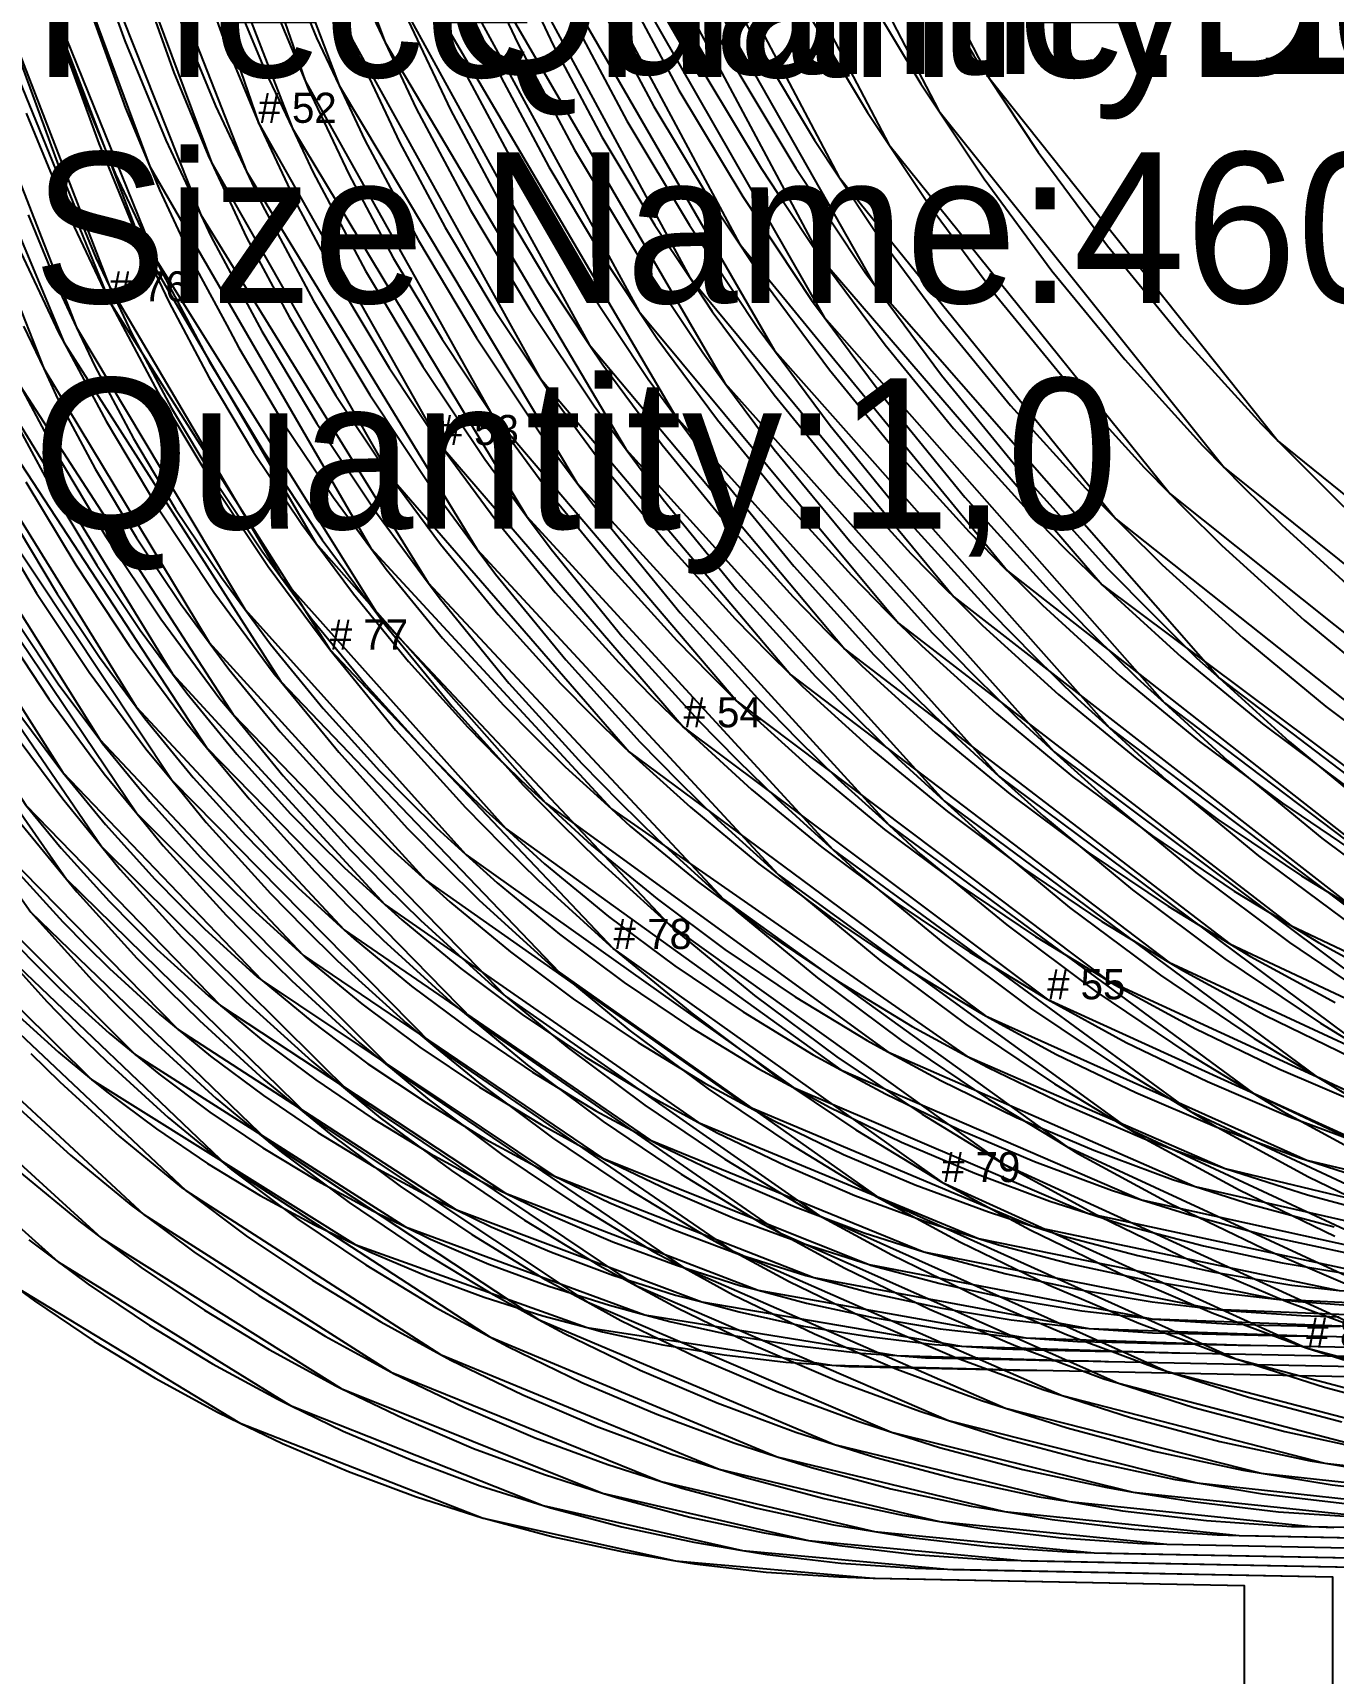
# Model space of a CAD drawing. Extents: x -183 to 1251, y -69 to 1317.
# Drawn here: x 935.2 to 978.4, y 579.9 to 634.4 of the extents above; entities that cross this region are included whole.
import ezdxf

# ---------------------------------------------------------------- set-up
doc = ezdxf.new("R2010")
doc.units = 0
for name, color, linetype in [('1', 7, 'CONTINUOUS'), ('14', 7, 'CONTINUOUS'), ('3', 7, 'CONTINUOUS'), ('84', 7, 'CONTINUOUS'), ('87', 7, 'CONTINUOUS')]:
    doc.layers.add(name, color=color, linetype=linetype)

# ---------------------------------------------------------------- blocks, each defined once
blk = doc.blocks.new('piece_Detail_s220-4_M')
at = {"layer": '1'}
blk.add_lwpolyline([(873.79, 601.85), (886.19, 606.62), (896.26, 610.5), (922.48, 620.59), (926.43, 612.52), (931.15, 605.55), (937.17, 599.61), (945.92, 594.13), (953.63, 591.37), (961.76, 590.12), (968.45, 589.95), (968.57, 589.95), (985.46, 589.61), (985.46, 458.17), (930.24, 475.38), (915.97, 479.83), (881.77, 490.49), (841.78, 502.95)], dxfattribs=at)
at = {"layer": '14'}
blk.add_lwpolyline([(815.35, 571.86), (918.97, 611.74), (922.35, 605.69), (927.89, 598.66), (934.61, 592.75), (942.08, 588.21), (950.18, 585.04), (956.57, 583.63), (963.13, 583.05), (975.46, 582.81), (975.46, 468.62), (824.18, 515.77), (822.31, 533.02), (821.71, 538.52), (821.02, 545.27), (818, 559.69), (816.15, 567.8)], close=True, dxfattribs=at)
at = {"layer": '84'}
blk.add_lwpolyline([(934.52, 601.92), (936.07, 600.51), (937.17, 599.61), (937.67, 599.2), (939.32, 597.97), (941.02, 596.82), (942.77, 595.76), (944.57, 594.78), (945.92, 594.13), (946.41, 593.89), (948.29, 593.09), (950.21, 592.38), (952.16, 591.76), (953.63, 591.37), (954.14, 591.23), (956.15, 590.8), (958.18, 590.46), (960.23, 590.22), (961.76, 590.12), (962.32, 590.08), (963.36, 590.05), (965.93, 590), (967.15, 589.98), (967.32, 589.97), (967.48, 589.97), (967.63, 589.97), (967.78, 589.96), (967.93, 589.96), (968.2, 589.95), (968.33, 589.95), (968.45, 589.95), (968.57, 589.95), (985.46, 589.61)], dxfattribs=at)
at = {"layer": '87'}
blk.add_lwpolyline([(934.61, 592.75), (935.27, 592.26), (937.25, 590.92), (939.28, 589.69), (941.37, 588.55), (942.08, 588.21), (943.51, 587.52), (945.7, 586.59), (947.93, 585.76), (950.18, 585.04), (950.2, 585.04), (952.5, 584.42), (954.84, 583.92), (956.57, 583.63), (957.2, 583.53), (959.58, 583.25), (961.99, 583.09), (963.13, 583.05), (963.2, 583.05), (975.46, 582.81), (975.46, 468.62)], dxfattribs=at)
blk = doc.blocks.new('piece_Detail_s240-12_M')
at = {"layer": '1'}
blk.add_lwpolyline([(873.19, 603.51), (886.03, 608.28), (896.46, 612.14), (923.59, 622.21), (927.62, 613.85), (932.44, 606.62), (938.62, 600.44), (947.6, 594.71), (955.55, 591.79), (963.92, 590.44), (970.83, 590.24), (970.95, 590.24), (988.39, 589.89), (988.39, 456.55), (931.04, 474.05), (916.22, 478.58), (880.69, 489.42), (839.15, 502.1)], dxfattribs=at)
at = {"layer": '14'}
blk.add_lwpolyline([(812.36, 573.49), (920.02, 613.42), (923.46, 607.1), (929.14, 599.76), (936.06, 593.55), (943.78, 588.78), (952.17, 585.46), (958.79, 583.97), (965.6, 583.35), (978.39, 583.09), (978.39, 466.92), (820.68, 515.06), (819.01, 533.01), (818.43, 538.73), (817.71, 545.74), (814.86, 560.79), (813.12, 569.26)], close=True, dxfattribs=at)
at = {"layer": '84'}
blk.add_lwpolyline([(934.64, 604.11), (935.4, 603.34), (936.14, 602.61), (937.75, 601.15), (938.62, 600.44), (939.4, 599.79), (941.1, 598.52), (942.86, 597.34), (944.67, 596.24), (946.53, 595.23), (947.6, 594.71), (948.43, 594.31), (950.37, 593.48), (952.36, 592.75), (954.37, 592.11), (955.55, 591.79), (956.42, 591.56), (958.49, 591.11), (960.59, 590.77), (962.71, 590.52), (963.92, 590.44), (964.87, 590.37), (965.95, 590.34), (968.23, 590.3), (969.49, 590.27), (969.66, 590.27), (969.83, 590.26), (969.99, 590.26), (970.14, 590.26), (970.29, 590.26), (970.57, 590.25), (970.7, 590.25), (970.83, 590.24), (970.95, 590.24), (988.39, 589.89)], dxfattribs=at)
at = {"layer": '87'}
blk.add_lwpolyline([(935.08, 594.28), (936.06, 593.55), (937.05, 592.81), (939.09, 591.44), (941.18, 590.17), (943.33, 589), (943.78, 588.78), (945.53, 587.93), (947.78, 586.98), (950.08, 586.12), (952.17, 585.46), (952.41, 585.38), (954.78, 584.75), (957.18, 584.24), (958.79, 583.97), (959.61, 583.83), (962.06, 583.55), (964.53, 583.38), (965.6, 583.35), (965.78, 583.34), (978.39, 583.09), (978.39, 466.92)], dxfattribs=at)
blk = doc.blocks.new('piece_Detail_s260-20_M')
at = {"layer": '1'}
blk.add_lwpolyline([(872.6, 605.15), (885.87, 609.91), (896.65, 613.77), (924.7, 623.83), (928.81, 615.19), (933.73, 607.69), (940.05, 601.27), (949.27, 595.29), (957.44, 592.22), (966.07, 590.75), (973.19, 590.53), (973.32, 590.53), (991.31, 590.17), (991.31, 454.93), (931.77, 472.71), (916.39, 477.31), (879.51, 488.33), (836.39, 501.21)], dxfattribs=at)
at = {"layer": '14'}
blk.add_lwpolyline([(809.4, 575.06), (921.07, 615.09), (924.56, 608.51), (930.38, 600.84), (937.49, 594.35), (945.46, 589.35), (954.14, 585.87), (960.99, 584.3), (968.05, 583.64), (981.31, 583.37), (981.31, 465.22), (817.16, 514.26), (815.67, 532.92), (815.12, 538.87), (814.41, 546.15), (811.75, 561.83), (810.14, 570.67)], close=True, dxfattribs=at)
at = {"layer": '84'}
blk.add_lwpolyline([(934.67, 606.54), (936.21, 604.84), (936.99, 604.05), (937.76, 603.29), (939.42, 601.78), (940.05, 601.27), (941.12, 600.38), (942.88, 599.07), (944.69, 597.85), (946.56, 596.71), (948.48, 595.67), (949.27, 595.29), (950.44, 594.72), (952.45, 593.87), (954.49, 593.11), (956.57, 592.45), (957.44, 592.22), (958.68, 591.89), (960.82, 591.42), (962.99, 591.07), (965.17, 590.81), (966.07, 590.75), (967.41, 590.66), (968.52, 590.63), (970.51, 590.59), (971.81, 590.56), (971.99, 590.56), (972.16, 590.55), (972.33, 590.55), (972.49, 590.55), (972.64, 590.54), (972.93, 590.54), (973.06, 590.53), (973.19, 590.53), (973.32, 590.53), (991.31, 590.17)], dxfattribs=at)
at = {"layer": '87'}
blk.add_lwpolyline([(934.84, 596.49), (936.8, 594.87), (937.49, 594.35), (938.82, 593.36), (940.92, 591.95), (943.07, 590.64), (945.28, 589.44), (945.46, 589.35), (947.54, 588.35), (949.86, 587.36), (952.21, 586.49), (954.14, 585.87), (954.61, 585.73), (957.04, 585.08), (959.51, 584.55), (960.99, 584.3), (962.01, 584.13), (964.53, 583.84), (967.07, 583.66), (968.05, 583.64), (968.35, 583.63), (981.31, 583.37), (981.31, 465.22)], dxfattribs=at)
blk = doc.blocks.new('piece_Detail_s280-28_M')
at = {"layer": '1'}
blk.add_lwpolyline([(872.11, 606.8), (885.84, 611.57), (896.98, 615.43), (925.98, 625.5), (929.97, 616.48), (934.98, 608.72), (941.45, 602.06), (950.92, 595.83), (959.31, 592.61), (968.2, 591.03), (975.54, 590.79), (975.67, 590.79), (994.2, 590.42), (994.2, 453.26), (932.55, 471.32), (916.62, 475.99), (878.44, 487.18), (833.79, 500.26)], dxfattribs=at)
at = {"layer": '14'}
blk.add_lwpolyline([(806.43, 576.61), (922.1, 616.74), (925.65, 609.89), (931.59, 601.9), (938.9, 595.12), (947.12, 589.89), (956.09, 586.26), (963.18, 584.6), (970.48, 583.89), (984.2, 583.62), (984.2, 463.49), (813.61, 513.47), (812.33, 532.83), (811.82, 539), (811.09, 546.55), (808.64, 562.85), (807.14, 572.04)], close=True, dxfattribs=at)
at = {"layer": '84'}
blk.add_lwpolyline([(934.98, 608.72), (936.16, 607.29), (937.75, 605.53), (938.55, 604.72), (939.34, 603.93), (941.05, 602.38), (941.45, 602.06), (942.81, 600.94), (944.62, 599.59), (946.49, 598.32), (948.42, 597.15), (950.4, 596.08), (950.92, 595.83), (952.42, 595.1), (954.49, 594.22), (956.6, 593.44), (958.74, 592.76), (959.31, 592.61), (960.92, 592.18), (963.13, 591.7), (965.36, 591.33), (967.62, 591.07), (968.2, 591.03), (969.92, 590.91), (971.06, 590.88), (972.77, 590.84), (974.11, 590.82), (974.3, 590.81), (974.47, 590.81), (974.64, 590.81), (974.81, 590.8), (974.96, 590.8), (975.26, 590.79), (975.4, 590.79), (975.54, 590.79), (975.67, 590.79), (994.2, 590.42)], dxfattribs=at)
at = {"layer": '87'}
blk.add_lwpolyline([(934.54, 598.84), (936.47, 597.09), (938.48, 595.43), (938.9, 595.12), (940.57, 593.88), (942.72, 592.43), (944.93, 591.08), (947.12, 589.89), (947.2, 589.85), (949.53, 588.73), (951.9, 587.71), (954.32, 586.82), (956.09, 586.26), (956.78, 586.04), (959.28, 585.37), (961.82, 584.82), (963.18, 584.6), (964.38, 584.4), (966.97, 584.1), (969.58, 583.92), (970.48, 583.89), (970.89, 583.88), (984.2, 583.62), (984.2, 463.49)], dxfattribs=at)
blk = doc.blocks.new('piece_Detail_s300-36_M')
at = {"layer": '1'}
blk.add_lwpolyline([(871.5, 608.42), (885.65, 613.19), (897.13, 617.06), (927.03, 627.13), (931.1, 617.83), (936.21, 609.8), (942.83, 602.89), (952.53, 596.41), (961.16, 593.03), (970.3, 591.34), (977.86, 591.08), (977.99, 591.08), (997.08, 590.69), (997.08, 451.63), (933.29, 469.97), (916.8, 474.71), (877.29, 486.07), (831.08, 499.35)], dxfattribs=at)
at = {"layer": '14'}
blk.add_lwpolyline([(803.5, 578.13), (923.12, 618.43), (926.72, 611.31), (932.79, 602.99), (940.3, 595.92), (948.76, 590.48), (958.02, 586.67), (965.34, 584.93), (972.89, 584.18), (987.08, 583.89), (987.08, 461.78), (810.04, 512.69), (808.99, 532.74), (808.51, 539.12), (807.76, 546.94), (805.54, 563.86), (804.16, 573.4)], close=True, dxfattribs=at)
at = {"layer": '84'}
blk.add_lwpolyline([(934.68, 611.85), (936.11, 609.93), (936.21, 609.8), (937.63, 608.07), (939.27, 606.26), (940.1, 605.42), (940.92, 604.61), (942.67, 603.02), (942.83, 602.89), (944.48, 601.53), (946.35, 600.13), (948.28, 598.84), (950.26, 597.63), (952.3, 596.52), (952.53, 596.41), (954.39, 595.51), (956.52, 594.61), (958.69, 593.8), (960.9, 593.1), (961.16, 593.03), (963.14, 592.5), (965.42, 592.01), (967.72, 591.63), (970.04, 591.36), (970.3, 591.34), (972.41, 591.2), (973.59, 591.17), (975.01, 591.14), (976.39, 591.11), (976.58, 591.11), (976.76, 591.1), (976.94, 591.1), (977.1, 591.09), (977.27, 591.09), (977.57, 591.09), (977.72, 591.08), (977.86, 591.08), (977.99, 591.08), (997.08, 590.69)], dxfattribs=at)
at = {"layer": '87'}
blk.add_lwpolyline([(935.15, 600.47), (936.11, 599.53), (938.09, 597.72), (940.16, 596.02), (940.3, 595.92), (942.3, 594.42), (944.51, 592.94), (946.78, 591.56), (948.76, 590.48), (949.1, 590.29), (951.49, 589.14), (953.93, 588.1), (956.41, 587.18), (958.02, 586.67), (958.94, 586.38), (961.51, 585.7), (964.11, 585.14), (965.34, 584.93), (966.74, 584.7), (969.39, 584.39), (972.07, 584.2), (972.89, 584.18), (973.42, 584.17), (987.08, 583.89)], dxfattribs=at)
blk = doc.blocks.new('piece_Detail_s320-44_M')
at = {"layer": '1'}
blk.add_lwpolyline([(870.89, 610.05), (885.47, 614.82), (897.3, 618.69), (928.09, 628.77), (932.23, 619.18), (937.44, 610.89), (944.2, 603.73), (954.14, 596.99), (963, 593.46), (972.39, 591.66), (980.17, 591.37), (980.31, 591.37), (999.95, 590.97), (999.95, 449.99), (934, 468.6), (916.96, 473.41), (876.11, 484.95), (828.35, 498.43)], dxfattribs=at)
at = {"layer": '14'}
blk.add_lwpolyline([(800.57, 579.66), (924.13, 620.11), (927.78, 612.72), (933.98, 604.08), (941.68, 596.73), (950.4, 591.06), (959.94, 587.08), (967.5, 585.26), (975.29, 584.47), (989.95, 584.17), (989.95, 460.08), (806.46, 511.89), (805.67, 532.64), (805.19, 539.24), (804.45, 547.33), (802.45, 564.86), (801.2, 574.75)], close=True, dxfattribs=at)
at = {"layer": '84'}
blk.add_lwpolyline([(934.7, 614.79), (936.06, 612.74), (937.44, 610.89), (937.53, 610.76), (939.1, 608.85), (940.78, 606.99), (941.64, 606.12), (942.48, 605.29), (944.2, 603.73), (944.29, 603.65), (946.15, 602.12), (948.07, 600.68), (950.06, 599.35), (952.1, 598.11), (954.14, 596.99), (954.2, 596.96), (956.34, 595.93), (958.54, 594.99), (960.77, 594.17), (963, 593.46), (963.05, 593.44), (965.36, 592.83), (967.7, 592.32), (970.07, 591.93), (972.39, 591.66), (972.45, 591.65), (974.89, 591.49), (976.11, 591.45), (977.23, 591.43), (978.65, 591.4)], dxfattribs=at)
at = {"layer": '87'}
blk.add_lwpolyline([(933.98, 604.08), (935.69, 602.19), (936.68, 601.17), (937.67, 600.2), (939.71, 598.35), (941.68, 596.73), (941.83, 596.61), (944.02, 594.97), (946.28, 593.45), (948.61, 592.04), (950.4, 591.06), (951, 590.74), (953.45, 589.55), (955.95, 588.49), (958.5, 587.54), (959.94, 587.08), (961.09, 586.72), (963.72, 586.02), (966.39, 585.44), (967.5, 585.26), (969.08, 585), (971.81, 584.68), (974.56, 584.49), (975.29, 584.47), (975.94, 584.45), (989.95, 584.17)], dxfattribs=at)
blk = doc.blocks.new('piece_Detail_s340-52_M')
at = {"layer": '1'}
blk.add_lwpolyline([(870.29, 611.66), (885.29, 616.44), (897.46, 620.32), (929.14, 630.42), (933.35, 620.53), (938.65, 611.98), (945.56, 604.58), (955.74, 597.59), (964.82, 593.89), (974.47, 591.98), (982.46, 591.66), (982.6, 591.65), (1002.8, 591.25), (1002.8, 448.34), (934.71, 467.23), (917.11, 472.11), (874.93, 483.81)], dxfattribs=at)
at = {"layer": '14'}
blk.add_lwpolyline([(797.65, 581.15), (925.14, 621.79), (928.83, 614.14), (935.15, 605.16), (943.06, 597.54), (952.02, 591.64), (961.85, 587.49), (969.64, 585.59), (977.68, 584.76), (992.81, 584.45), (992.81, 458.38), (802.85, 511.06), (802.32, 532.51), (801.87, 539.34), (801.14, 547.7), (799.38, 565.84), (798.25, 576.08)], close=True, dxfattribs=at)
at = {"layer": '84'}
blk.add_lwpolyline([(934.73, 617.9), (936.03, 615.73), (937.43, 613.63), (938.65, 611.98), (938.94, 611.59), (940.54, 609.63), (942.28, 607.72), (943.16, 606.82), (944.03, 605.97), (945.56, 604.58), (945.89, 604.28), (947.8, 602.7), (949.78, 601.23), (951.82, 599.85), (953.92, 598.57), (955.74, 597.59), (956.08, 597.4), (958.29, 596.34), (960.54, 595.38), (962.84, 594.52), (964.82, 593.89), (965.18, 593.78), (967.55, 593.15), (969.96, 592.63), (972.4, 592.22), (974.47, 591.98), (974.86, 591.94), (977.36, 591.77), (978.61, 591.73)], dxfattribs=at)
at = {"layer": '87'}
blk.add_lwpolyline([(935.15, 605.16), (935.24, 605.06), (937.19, 602.91), (938.21, 601.87), (939.22, 600.88), (941.31, 598.98), (943.06, 597.54), (943.48, 597.19), (945.73, 595.52), (948.05, 593.95), (950.43, 592.51), (952.02, 591.64), (952.88, 591.17), (955.39, 589.96), (957.95, 588.87), (960.56, 587.9), (961.85, 587.49), (963.22, 587.06), (965.92, 586.34), (968.65, 585.75), (969.64, 585.59), (971.42, 585.29), (974.21, 584.96), (977.03, 584.77), (977.68, 584.76), (978.44, 584.73)], dxfattribs=at)
blk = doc.blocks.new('piece_Detail_s360-60_M')
at = {"layer": '1'}
blk.add_lwpolyline([(869.69, 613.25), (885.1, 618.05), (897.62, 621.94), (930.18, 632.07), (934.46, 621.89), (939.86, 613.07), (946.91, 605.42), (957.33, 598.18), (966.63, 594.33), (976.53, 592.31), (984.74, 591.94), (984.89, 591.94), (1005.65, 591.52), (1005.65, 446.69), (935.4, 465.84), (917.25, 470.79), (873.73, 482.65)], dxfattribs=at)
at = {"layer": '14'}
blk.add_lwpolyline([(794.75, 582.62), (926.14, 623.48), (929.87, 615.55), (936.33, 606.26), (944.43, 598.35), (953.63, 592.22), (963.74, 587.9), (971.77, 585.91), (980.06, 585.04), (995.65, 584.72), (995.65, 456.67), (799.23, 510.22), (798.97, 532.36), (798.55, 539.41), (797.81, 548.04), (796.33, 566.8), (795.31, 577.37)], close=True, dxfattribs=at)
at = {"layer": '84'}
blk.add_lwpolyline([(934.79, 621.18), (936.01, 618.9), (937.34, 616.68), (938.78, 614.52), (939.86, 613.07), (940.33, 612.43), (941.99, 610.41), (943.77, 608.44), (944.67, 607.52), (945.56, 606.64), (946.91, 605.42), (947.48, 604.91), (949.44, 603.29), (951.47, 601.77), (953.57, 600.36), (955.73, 599.05), (957.33, 598.18), (957.95, 597.84), (960.22, 596.75), (962.53, 595.76), (964.9, 594.88), (966.63, 594.33), (967.3, 594.12), (969.74, 593.47), (972.22, 592.94), (974.72, 592.52), (976.53, 592.31), (977.25, 592.23), (979.82, 592.05)], dxfattribs=at)
at = {"layer": '87'}
blk.add_lwpolyline([(934.81, 608.12), (936.33, 606.26), (936.68, 605.84), (938.67, 603.63), (939.72, 602.57), (940.75, 601.56), (942.89, 599.61), (944.43, 598.35), (945.12, 597.78), (947.42, 596.06), (949.8, 594.46), (952.24, 592.97), (953.63, 592.22), (954.75, 591.61), (957.32, 590.37), (959.94, 589.25), (962.62, 588.26), (963.74, 587.9), (965.34, 587.39), (968.11, 586.66), (970.91, 586.06), (971.77, 585.91), (973.74, 585.59), (976.6, 585.25), (979.49, 585.06)], dxfattribs=at)
blk = doc.blocks.new('piece_Detail_s380-68_M')
at = {"layer": '1'}
blk.add_lwpolyline([(869.21, 614.86), (885.06, 619.67), (897.93, 623.58), (931.43, 633.75), (935.58, 623.21), (941.07, 614.12), (948.27, 606.23), (958.92, 598.74), (968.46, 594.73), (978.61, 592.6), (987.04, 592.19), (987.19, 592.19), (1008.5, 591.77), (1008.5, 445), (936.09, 464.44), (917.38, 469.46), (872.54, 481.49)], dxfattribs=at)
at = {"layer": '14'}
blk.add_lwpolyline([(791.87, 584.06), (927.15, 625.14), (930.93, 616.94), (937.51, 607.33), (945.8, 599.12), (955.25, 592.77), (965.64, 588.28), (973.9, 586.21), (982.44, 585.29), (998.5, 584.96), (998.5, 454.93), (795.61, 509.39), (795.62, 532.21), (795.24, 539.48), (794.5, 548.38), (793.31, 567.74), (792.41, 578.65)], close=True, dxfattribs=at)
at = {"layer": '84'}
blk.add_lwpolyline([(934.91, 624.62), (935.58, 623.21), (936.04, 622.22), (937.29, 619.88), (938.66, 617.59), (940.14, 615.38), (941.07, 614.12), (941.73, 613.23), (943.43, 611.15), (945.26, 609.14), (946.19, 608.19), (947.1, 607.29), (948.27, 606.23), (949.07, 605.51), (951.08, 603.84), (953.17, 602.29), (955.33, 600.83), (957.54, 599.49), (958.92, 598.74), (959.82, 598.25), (962.15, 597.12), (964.53, 596.11), (966.96, 595.21), (968.46, 594.73), (969.43, 594.42), (971.93, 593.76), (974.47, 593.21), (977.04, 592.78), (978.61, 592.6)], dxfattribs=at)
at = {"layer": '87'}
blk.add_lwpolyline([(934.41, 611.35), (936.21, 608.92), (937.51, 607.33), (938.12, 606.58), (940.16, 604.33), (941.24, 603.24), (942.29, 602.2), (944.49, 600.21), (945.8, 599.12), (946.76, 598.33), (949.12, 596.58), (951.55, 594.94), (954.05, 593.42), (955.25, 592.77), (956.62, 592.02), (959.25, 590.75), (961.94, 589.6), (964.68, 588.59), (965.64, 588.28), (967.47, 587.7), (970.3, 586.95), (973.17, 586.33), (973.9, 586.21), (976.07, 585.85), (978.99, 585.51)], dxfattribs=at)
blk = doc.blocks.new('piece_Detail_s400-76_M')
at = {"layer": '1'}
blk.add_lwpolyline([(868.59, 616.45), (884.86, 621.28), (898.07, 625.2), (932.44, 635.4), (936.67, 624.58), (942.26, 615.22), (949.6, 607.08), (960.49, 599.34), (970.25, 595.17), (980.66, 592.93), (989.31, 592.48), (989.46, 592.48), (1011.33, 592.04), (1011.33, 443.35), (936.77, 463.04), (917.5, 468.13), (871.32, 480.32)], dxfattribs=at)
at = {"layer": '14'}
blk.add_lwpolyline([(788.99, 585.5), (928.14, 626.83), (931.97, 618.37), (938.68, 608.43), (947.16, 599.94), (956.85, 593.35), (967.53, 588.69), (976.02, 586.54), (984.8, 585.58), (1001.33, 585.24), (1001.33, 453.23), (791.96, 508.52), (792.26, 532.04), (791.92, 539.53), (791.18, 548.7), (790.29, 568.67), (789.49, 579.93)], close=True, dxfattribs=at)
at = {"layer": '84'}
blk.add_lwpolyline([(935.06, 628.31), (936.11, 625.76), (936.67, 624.58), (937.28, 623.29), (938.56, 620.89), (939.96, 618.54), (941.48, 616.27), (942.26, 615.22), (943.11, 614.06), (944.86, 611.93), (946.73, 609.86), (947.69, 608.89), (948.63, 607.96), (949.6, 607.08), (950.64, 606.14), (952.71, 604.43), (954.86, 602.83), (957.07, 601.34), (959.34, 599.96), (960.49, 599.34), (961.68, 598.69), (964.07, 597.53), (966.51, 596.5), (969, 595.57), (970.25, 595.17), (971.54, 594.76), (974.11, 594.08), (976.72, 593.52), (979.36, 593.08)], dxfattribs=at)
at = {"layer": '87'}
blk.add_lwpolyline([(934.05, 614.8), (935.75, 612.24), (937.59, 609.76), (938.68, 608.43), (939.55, 607.36), (941.64, 605.06), (942.74, 603.94), (943.82, 602.88), (946.06, 600.84), (947.16, 599.94), (948.39, 598.92), (950.8, 597.12), (953.29, 595.44), (955.85, 593.89), (956.85, 593.35), (958.48, 592.46), (961.18, 591.16), (963.92, 589.99), (966.73, 588.95), (967.53, 588.69), (969.58, 588.04), (972.47, 587.27), (975.41, 586.64), (976.02, 586.54), (978.38, 586.15), (981.37, 585.8)], dxfattribs=at)
blk = doc.blocks.new('piece_Detail_s420-84_M')
at = {"layer": '1'}
blk.add_lwpolyline([(867.98, 618.04), (884.67, 622.88), (898.21, 626.82), (933.46, 637.06), (937.76, 625.94), (943.44, 616.31), (950.93, 607.94), (962.06, 599.93), (972.05, 595.61), (982.71, 593.26), (991.57, 592.77), (991.73, 592.77), (1014.16, 592.32), (1014.16, 441.69), (937.44, 461.65), (917.62, 466.81), (870.1, 479.17)], dxfattribs=at)
at = {"layer": '14'}
blk.add_lwpolyline([(786.12, 586.96), (929.14, 628.52), (933.01, 619.79), (939.84, 609.53), (948.51, 600.75), (958.44, 593.93), (969.41, 589.11), (978.14, 586.87), (987.17, 585.87), (1004.16, 585.52), (1004.16, 451.53), (788.31, 507.69), (788.9, 531.89), (788.6, 539.6), (787.86, 549.05), (787.28, 569.61), (786.59, 581.21)], close=True, dxfattribs=at)
at = {"layer": '84'}
blk.add_lwpolyline([(933.46, 637.06), (936.23, 629.49), (937.31, 626.89), (937.76, 625.94), (938.51, 624.36), (939.82, 621.9), (941.26, 619.49), (942.82, 617.16), (943.44, 616.31), (944.49, 614.89), (946.28, 612.71), (948.21, 610.59), (949.18, 609.59), (950.15, 608.64), (950.93, 607.94), (952.22, 606.77), (954.34, 605.02), (956.54, 603.38), (958.81, 601.85), (961.14, 600.43), (962.06, 599.93), (963.54, 599.13), (965.99, 597.95), (968.49, 596.88), (971.05, 595.93), (972.05, 595.61), (973.65, 595.11), (976.28, 594.4), (978.96, 593.83)], dxfattribs=at)
at = {"layer": '87'}
blk.add_lwpolyline([(933.73, 618.45), (935.34, 615.75), (937.09, 613.13), (938.97, 610.59), (939.84, 609.53), (940.98, 608.14), (943.11, 605.78), (944.23, 604.64), (945.34, 603.55), (947.64, 601.47), (948.51, 600.75), (950.02, 599.51), (952.48, 597.67), (955.03, 595.95), (957.65, 594.36), (958.44, 593.93), (960.34, 592.9), (963.09, 591.57), (965.9, 590.37), (968.77, 589.31), (969.41, 589.11), (971.68, 588.38), (974.65, 587.59), (977.65, 586.95), (978.14, 586.87), (980.68, 586.45)], dxfattribs=at)
blk = doc.blocks.new('piece_Detail_s440-92_M')
at = {"layer": '1'}
blk.add_lwpolyline([(867.38, 619.61), (884.48, 624.48), (898.36, 628.44), (934.48, 638.73), (938.84, 627.31), (944.62, 617.41), (952.25, 608.79), (963.62, 600.53), (973.83, 596.05), (984.74, 593.58), (993.83, 593.05), (993.99, 593.05), (1016.98, 592.59), (1016.98, 440.03), (938.11, 460.26), (917.72, 465.48), (868.87, 478.01)], dxfattribs=at)
at = {"layer": '14'}
blk.add_lwpolyline([(783.25, 588.37), (930.13, 630.21), (934.04, 621.22), (940.99, 610.63), (949.86, 601.56), (960.03, 594.51), (971.28, 589.52), (980.25, 587.19), (989.52, 586.15), (1006.98, 585.79), (1006.98, 449.82), (784.65, 506.84), (785.54, 531.72), (785.29, 539.66), (784.54, 549.37), (784.27, 570.52), (783.69, 582.46)], close=True, dxfattribs=at)
at = {"layer": '84'}
blk.add_lwpolyline([(934.48, 638.73), (937.41, 630.68), (938.51, 628.02), (938.84, 627.31), (939.73, 625.43), (941.08, 622.9), (942.55, 620.44), (944.15, 618.04), (944.62, 617.41), (945.87, 615.73), (947.7, 613.49), (949.67, 611.31), (950.67, 610.29), (951.66, 609.32), (952.25, 608.79), (953.78, 607.39), (955.96, 605.6), (958.21, 603.92), (960.54, 602.35), (962.93, 600.9), (963.62, 600.53), (965.38, 599.57), (967.9, 598.35), (970.46, 597.26), (973.08, 596.29), (973.83, 596.05), (975.74, 595.44), (978.45, 594.72)], dxfattribs=at)
at = {"layer": '87'}
blk.add_lwpolyline([(934.98, 619.45), (936.64, 616.69), (938.42, 614.02), (940.34, 611.42), (940.99, 610.63), (942.4, 608.92), (944.58, 606.51), (945.72, 605.34), (946.86, 604.23), (949.2, 602.1), (949.86, 601.56), (951.64, 600.09), (954.16, 598.21), (956.76, 596.46), (959.44, 594.83), (960.03, 594.51), (962.19, 593.34), (965, 591.98), (967.87, 590.76), (970.8, 589.67), (971.28, 589.52), (973.79, 588.72), (976.81, 587.92), (979.88, 587.25)], dxfattribs=at)
blk = doc.blocks.new('piece_Detail_s460-100_M')
at = {"layer": '1'}
blk.add_lwpolyline([(865.82, 614.18), (884.39, 621.19), (904.77, 628.89), (926.72, 637.18), (935.22, 640.39), (939.1, 629.92), (946.44, 617.25), (954.44, 608.59), (966.25, 600.38), (974.83, 596.65), (985.98, 593.97), (995.27, 593.35), (1019.52, 592.86), (1019.52, 574.69), (1019.52, 557.64), (1019.52, 540.49), (1019.52, 519.56), (1019.52, 502.96), (1019.52, 486.3), (1019.52, 472.77), (1019.52, 472.53), (1019.52, 438.36), (773.31, 500.69)], dxfattribs=at)
at = {"layer": '14'}
blk.add_lwpolyline([(780.12, 589.8), (930.84, 631.9), (934.8, 622.64), (941.87, 611.72), (950.92, 602.37), (961.34, 595.09), (972.88, 589.92), (982.07, 587.52), (991.59, 586.43), (1009.52, 586.06), (1009.52, 448.12), (780.69, 506.04), (781.89, 531.59), (781.69, 539.74), (780.94, 549.72), (781, 571.45), (780.53, 583.72)], close=True, dxfattribs=at)
at = {"layer": '84'}
blk.add_lwpolyline([(935.22, 640.39), (938.29, 631.86), (939.1, 629.92), (939.42, 629.15), (940.67, 626.49), (941.66, 624.65), (942.06, 623.9), (943.56, 621.38), (945.2, 618.93), (946.44, 617.25), (946.96, 616.55), (948.83, 614.26), (950.85, 612.04), (951.88, 610.99), (952.9, 609.99), (954.44, 608.59), (955.06, 608.02), (957.29, 606.19), (958.96, 604.95), (959.6, 604.47), (961.98, 602.86), (964.43, 601.37), (966.25, 600.38), (966.95, 600), (969.52, 598.76), (972.15, 597.64), (974.83, 596.65), (976.8, 596.02), (977.56, 595.78), (980.33, 595.04)], dxfattribs=at)
at = {"layer": '87'}
blk.add_lwpolyline([(934.8, 622.64), (935.96, 620.46), (937.64, 617.64), (939.47, 614.9), (941.43, 612.25), (941.87, 611.72), (943.53, 609.69), (945.76, 607.23), (946.93, 606.04), (948.09, 604.9), (950.48, 602.73), (950.92, 602.37), (952.97, 600.68), (955.55, 598.75), (958.21, 596.96), (960.94, 595.3), (961.34, 595.09), (963.75, 593.78), (966.62, 592.39), (969.56, 591.14), (972.56, 590.02), (972.88, 589.92), (975.6, 589.06), (978.7, 588.24)], dxfattribs=at)
at = {"layer": '1'}
for s, p in [('Piece Name:Detail', (935.22, 632.89)), ('Size Name:460', (935.22, 625.39)), ('Quantity:1,0', (935.22, 617.89))]:
    blk.add_text(s, height=5, dxfattribs=at).set_placement(p)
blk = doc.blocks.new('piece_Detail_s480-108_M')
at = {"layer": '1'}
blk.add_lwpolyline([(866.3, 622.75), (884.24, 627.67), (898.79, 631.66), (936.68, 642.06), (941.15, 630.05), (947.11, 619.61), (955.03, 610.49), (966.87, 601.72), (977.54, 596.93), (988.97, 594.23), (998.49, 593.62), (998.66, 593.62), (1022.77, 593.14), (1022.77, 436.7), (939.6, 457.44), (918.1, 462.8), (866.59, 475.65)], dxfattribs=at)
at = {"layer": '14'}
blk.add_lwpolyline([(777.71, 591.18), (932.27, 633.59), (936.26, 624.06), (943.45, 612.82), (952.7, 603.17), (963.36, 595.66), (975.18, 590.33), (984.61, 587.84), (994.38, 586.72), (1012.77, 586.34), (1012.77, 446.4), (777.44, 505.11), (778.98, 531.35), (778.81, 539.73), (778.06, 549.99), (778.45, 572.32), (778.11, 584.94)], close=True, dxfattribs=at)
at = {"layer": '84'}
blk.add_lwpolyline([(936.68, 642.06), (939.9, 633.04), (941.04, 630.28), (941.15, 630.05), (942.32, 627.56), (943.74, 624.91), (945.28, 622.32), (946.96, 619.82), (947.11, 619.61), (948.76, 617.38), (950.68, 615.04), (952.75, 612.76), (953.8, 611.69), (954.84, 610.66), (955.03, 610.49), (957.06, 608.65), (959.34, 606.77), (961.7, 605.01), (964.14, 603.36), (966.65, 601.84), (966.87, 601.72), (969.22, 600.44), (971.86, 599.17), (974.55, 598.02), (977.3, 597), (977.54, 596.93), (980.09, 596.11)], dxfattribs=at)
at = {"layer": '87'}
blk.add_lwpolyline([(934.64, 627.44), (936.07, 624.41), (936.26, 624.06), (937.65, 621.46), (939.37, 618.59), (941.23, 615.79), (943.23, 613.08), (943.45, 612.82), (945.38, 610.47), (947.65, 607.95), (948.85, 606.74), (950.03, 605.57), (952.48, 603.35), (952.7, 603.17), (955.02, 601.26), (957.65, 599.3), (960.37, 597.47), (963.16, 595.77), (963.36, 595.66), (966.03, 594.21), (968.96, 592.79), (971.96, 591.52), (975.02, 590.38), (975.18, 590.33), (978.13, 589.39), (981.29, 588.55)], dxfattribs=at)
blk = doc.blocks.new('piece_Detail_s500-116_M')
at = {"layer": '1'}
blk.add_lwpolyline([(866.34, 624.32), (884.71, 629.28), (899.63, 633.3), (938.45, 643.77), (942.71, 631.37), (948.76, 620.67), (956.83, 611.3), (968.91, 602.27), (979.8, 597.32), (991.48, 594.52), (1001.22, 593.87), (1001.4, 593.87), (1026.06, 593.37), (1026.06, 434.99), (940.72, 456.02), (918.67, 461.45), (865.81, 474.47)], dxfattribs=at)
at = {"layer": '14'}
blk.add_lwpolyline([(775.35, 592.54), (933.74, 635.25), (937.76, 625.44), (945.08, 613.88), (954.51, 603.94), (965.42, 596.2), (977.52, 590.7), (987.19, 588.13), (997.2, 586.96), (1016.06, 586.57), (1016.06, 444.66), (774.23, 504.25), (776.1, 531.16), (775.96, 539.76), (775.22, 550.28), (775.96, 573.18), (775.74, 586.13)], close=True, dxfattribs=at)
at = {"layer": '3'}
for p in [(942.71, 631.37), (937.76, 625.44), (948.76, 620.67), (945.08, 613.88), (956.83, 611.3), (954.51, 603.94), (968.91, 602.27), (965.42, 596.2), (977.52, 590.7)]:
    blk.add_point(p, dxfattribs=at)
at = {"layer": '84'}
blk.add_lwpolyline([(940.49, 637.11), (941.53, 634.21), (942.71, 631.37), (944.02, 628.59), (945.47, 625.88), (947.05, 623.23), (948.76, 620.67), (950.6, 618.18), (952.57, 615.78), (954.68, 613.45), (955.76, 612.35), (956.83, 611.3), (959.09, 609.24), (961.43, 607.32), (963.85, 605.51), (966.34, 603.83), (968.91, 602.27), (971.54, 600.84), (974.24, 599.54), (977, 598.36), (979.8, 597.32)], dxfattribs=at)
at = {"layer": '87'}
blk.add_lwpolyline([(935, 631.69), (936.3, 628.53), (937.76, 625.44), (939.37, 622.43), (941.13, 619.49), (943.03, 616.64), (945.08, 613.88), (947.26, 611.21), (949.59, 608.64), (950.81, 607.4), (952.02, 606.21), (954.51, 603.94), (957.11, 601.81), (959.79, 599.8), (962.56, 597.94), (965.42, 596.2), (968.35, 594.61), (971.34, 593.17), (974.4, 591.86), (977.52, 590.7), (980.7, 589.69)], dxfattribs=at)
at = {"layer": '1'}
for s, p in [('# 52', (942.71, 631.37)), ('# 53', (948.76, 620.67)), ('# 54', (956.83, 611.3)), ('# 55', (968.91, 602.27))]:
    blk.add_text(s, height=1, dxfattribs=at).set_placement(p)
at = {"layer": '14'}
for s, p in [('# 76', (937.76, 625.44)), ('# 77', (945.08, 613.88)), ('# 78', (954.51, 603.94)), ('# 79', (965.42, 596.2)), ('# 80', (977.52, 590.7))]:
    blk.add_text(s, height=1, dxfattribs=at).set_placement(p)
blk = doc.blocks.new('piece_Detail_s520-124_M')
at = {"layer": '1'}
blk.add_lwpolyline([(866.18, 625.89), (884.96, 630.87), (900.2, 634.91), (939.88, 645.43), (944.26, 632.76), (950.41, 621.79), (958.61, 612.17), (970.93, 602.89), (982.05, 597.78), (993.98, 594.86), (1003.94, 594.17), (1004.12, 594.16), (1029.35, 593.66), (1029.35, 433.33), (941.84, 454.63), (919.23, 460.13), (865.04, 473.33)], dxfattribs=at)
at = {"layer": '14'}
blk.add_lwpolyline([(772.99, 593.95), (935.21, 636.95), (939.28, 626.88), (946.71, 614.99), (956.33, 604.77), (967.48, 596.8), (979.87, 591.13), (989.77, 588.47), (1000.02, 587.26), (1019.35, 586.85), (1019.35, 442.97), (771.01, 503.43), (773.21, 531), (773.12, 539.82), (772.38, 550.62), (773.46, 574.1), (773.36, 587.37)], close=True, dxfattribs=at)
at = {"layer": '84'}
blk.add_lwpolyline([(943.16, 635.41), (944.26, 632.76), (944.36, 632.51), (945.71, 629.67), (947.19, 626.89), (948.81, 624.19), (950.41, 621.79), (950.56, 621.56), (952.44, 619.02), (954.45, 616.56), (956.61, 614.18), (957.71, 613.06), (958.61, 612.17), (958.8, 611.98), (961.13, 609.88), (963.51, 607.91), (965.98, 606.07), (968.53, 604.35), (970.93, 602.89), (971.16, 602.75), (973.85, 601.29), (976.61, 599.96), (979.43, 598.75)], dxfattribs=at)
at = {"layer": '87'}
blk.add_lwpolyline([(935.45, 636.17), (936.63, 632.89), (937.96, 629.67), (939.28, 626.88), (939.45, 626.52), (941.09, 623.44), (942.89, 620.45), (944.83, 617.53), (946.71, 614.99), (946.91, 614.71), (949.15, 611.99), (951.52, 609.37), (952.76, 608.11), (953.99, 606.9), (956.33, 604.77), (956.54, 604.58), (959.19, 602.4), (961.93, 600.36), (964.76, 598.45), (967.48, 596.8), (967.67, 596.68), (970.66, 595.06), (973.72, 593.58), (976.84, 592.25), (979.87, 591.13)], dxfattribs=at)
blk = doc.blocks.new('piece_Detail_s540-132_M')
at = {"layer": '1'}
blk.add_lwpolyline([(866.05, 627.45), (885.24, 632.45), (900.82, 636.52), (941.36, 647.1), (945.82, 634.14), (952.06, 622.9), (960.4, 613.04), (972.96, 603.5), (984.31, 598.23), (996.49, 595.2), (1006.67, 594.45), (1006.85, 594.44), (1032.64, 593.93), (1032.64, 431.66), (942.97, 453.21), (919.8, 458.78), (864.26, 472.13)], dxfattribs=at)
at = {"layer": '14'}
blk.add_lwpolyline([(770.65, 595.31), (936.69, 638.65), (940.8, 628.32), (948.35, 616.1), (958.16, 605.59), (969.54, 597.39), (982.21, 591.54), (992.35, 588.81), (1002.85, 587.55), (1022.64, 587.13), (1022.64, 441.26), (767.78, 502.52), (770.32, 530.78), (770.29, 539.82), (769.55, 550.89), (770.98, 574.95), (770.99, 588.56)], close=True, dxfattribs=at)
at = {"layer": '84'}
blk.add_lwpolyline([(944.8, 636.61), (945.82, 634.14), (946.03, 633.64), (947.4, 630.73), (948.91, 627.9), (950.57, 625.14), (952.06, 622.9), (952.36, 622.45), (954.28, 619.85), (956.34, 617.34), (958.55, 614.9), (959.67, 613.76), (960.4, 613.04), (960.79, 612.66), (963.16, 610.51), (965.6, 608.5), (968.13, 606.61), (970.73, 604.85), (972.96, 603.5), (973.42, 603.22), (976.17, 601.73), (978.99, 600.36)], dxfattribs=at)
at = {"layer": '87'}
blk.add_lwpolyline([(937.07, 637.43), (938.27, 634.09), (939.63, 630.8), (940.8, 628.32), (941.14, 627.59), (942.82, 624.45), (944.65, 621.39), (946.63, 618.42), (948.35, 616.1), (948.76, 615.55), (951.03, 612.77), (953.46, 610.1), (954.72, 608.81), (955.98, 607.57), (958.16, 605.59), (958.58, 605.21), (961.28, 602.98), (964.08, 600.9), (966.96, 598.95), (969.54, 597.39), (969.93, 597.15), (972.98, 595.5), (976.1, 593.99), (979.28, 592.63)], dxfattribs=at)
blk = doc.blocks.new('piece_Detail_s560-140_M')
at = {"layer": '1'}
blk.add_lwpolyline([(865.94, 629), (885.53, 634.04), (901.44, 638.13), (942.85, 648.78), (947.38, 635.52), (953.7, 624.01), (962.19, 613.9), (974.98, 604.11), (986.56, 598.68), (998.99, 595.54), (1009.39, 594.73), (1009.58, 594.73), (1035.93, 594.2), (1035.93, 429.98), (944.09, 451.8), (920.36, 457.44), (863.48, 470.96)], dxfattribs=at)
at = {"layer": '14'}
blk.add_lwpolyline([(768.31, 596.68), (938.16, 640.34), (942.32, 629.75), (949.98, 617.2), (959.98, 606.41), (971.6, 597.98), (984.55, 591.96), (994.92, 589.14), (1005.67, 587.83), (1025.92, 587.4), (1025.92, 439.55), (764.55, 501.66), (767.42, 530.59), (767.45, 539.85), (766.72, 551.2), (768.49, 575.82), (768.63, 589.77)], close=True, dxfattribs=at)
at = {"layer": '84'}
blk.add_lwpolyline([(947.69, 634.77), (949.09, 631.8), (950.64, 628.9), (952.33, 626.08), (953.7, 624.01), (954.15, 623.34), (956.12, 620.68), (958.22, 618.12), (960.48, 615.63), (961.63, 614.45), (962.19, 613.9), (962.77, 613.33), (965.19, 611.13), (967.68, 609.08), (970.27, 607.15), (972.93, 605.36), (974.98, 604.11), (975.67, 603.69), (978.48, 602.16)], dxfattribs=at)
at = {"layer": '87'}
blk.add_lwpolyline([(939.9, 635.28), (941.28, 631.93), (942.32, 629.75), (942.83, 628.65), (944.54, 625.46), (946.41, 622.34), (948.43, 619.31), (949.98, 617.2), (950.59, 616.38), (952.92, 613.54), (955.38, 610.82), (956.68, 609.5), (957.96, 608.24), (959.98, 606.41), (960.61, 605.84), (963.36, 603.57), (966.21, 601.44), (969.16, 599.46), (971.6, 597.98), (972.18, 597.62), (975.29, 595.94), (978.47, 594.4)], dxfattribs=at)
blk = doc.blocks.new('piece_Detail_s580-148_M')
at = {"layer": '1'}
blk.add_lwpolyline([(865.83, 630.56), (885.83, 635.63), (902.08, 639.75), (944.35, 650.45), (948.93, 636.9), (955.35, 625.12), (963.98, 614.76), (977.01, 604.72), (988.81, 599.13), (1001.5, 595.88), (1012.11, 595.02), (1012.31, 595.01), (1039.22, 594.48), (1039.22, 428.3), (945.22, 450.39), (920.93, 456.1), (862.71, 469.78)], dxfattribs=at)
at = {"layer": '14'}
blk.add_lwpolyline([(765.98, 598.05), (939.64, 642.04), (943.84, 631.18), (951.62, 618.31), (961.8, 607.23), (973.66, 598.56), (986.9, 592.38), (997.5, 589.47), (1008.49, 588.12), (1029.21, 587.68), (1029.21, 437.84), (761.32, 500.8), (764.54, 530.39), (764.61, 539.88), (763.89, 551.5), (766.02, 576.69), (766.28, 590.97)], close=True, dxfattribs=at)
at = {"layer": '84'}
blk.add_lwpolyline([(949.35, 635.9), (950.78, 632.87), (952.36, 629.91), (954.09, 627.02), (955.35, 625.12), (955.95, 624.22), (957.96, 621.51), (960.11, 618.89), (962.41, 616.35), (963.59, 615.15), (963.98, 614.76), (964.75, 614.01), (967.23, 611.76), (969.77, 609.66), (972.41, 607.7), (975.13, 605.86), (977.01, 604.72), (977.93, 604.16), (980.8, 602.6)], dxfattribs=at)
at = {"layer": '87'}
blk.add_lwpolyline([(941.53, 636.47), (942.95, 633.06), (943.84, 631.18), (944.53, 629.72), (946.27, 626.46), (948.17, 623.28), (950.23, 620.2), (951.62, 618.31), (952.44, 617.21), (954.8, 614.32), (957.32, 611.54), (958.64, 610.2), (959.94, 608.92), (961.8, 607.23), (962.65, 606.46), (965.45, 604.15), (968.36, 601.98), (971.35, 599.97), (973.66, 598.56), (974.44, 598.09), (977.6, 596.37), (980.85, 594.8)], dxfattribs=at)
blk = doc.blocks.new('piece_Detail_s600-156_M')
at = {"layer": '1'}
blk.add_lwpolyline([(865.75, 632.12), (886.17, 637.22), (902.75, 641.36), (945.89, 652.13), (950.53, 638.28), (957.04, 626.23), (965.81, 615.63), (979.07, 605.33), (991.1, 599.58), (1004.04, 596.21), (1014.87, 595.3), (1015.07, 595.3), (1042.54, 594.75), (1042.54, 426.63), (946.35, 448.98), (921.5, 454.76), (861.92, 468.61)], dxfattribs=at)
at = {"layer": '14'}
blk.add_lwpolyline([(763.7, 599.41), (941.16, 643.74), (945.39, 632.61), (953.29, 619.42), (963.66, 608.05), (975.76, 599.15), (989.28, 592.79), (1000.11, 589.8), (1011.35, 588.41), (1032.54, 587.95), (1032.54, 436.14), (758.12, 499.93), (761.69, 530.19), (761.82, 539.9), (761.1, 551.8), (763.6, 577.55), (763.98, 592.17)], close=True, dxfattribs=at)
at = {"layer": '84'}
blk.add_lwpolyline([(951.05, 637.03), (952.51, 633.93), (954.12, 630.91), (955.88, 627.97), (957.04, 626.23), (957.79, 625.11), (959.84, 622.34), (962.03, 619.67), (964.38, 617.07), (965.58, 615.85), (965.81, 615.63), (966.77, 614.68), (969.29, 612.39), (971.89, 610.25), (974.58, 608.24), (977.36, 606.37), (979.07, 605.33)], dxfattribs=at)
at = {"layer": '87'}
blk.add_lwpolyline([(943.21, 637.67), (944.64, 634.19), (945.39, 632.61), (946.25, 630.79), (948.03, 627.46), (949.96, 624.23), (952.06, 621.08), (953.29, 619.42), (954.32, 618.04), (956.72, 615.1), (959.29, 612.27), (960.63, 610.9), (961.96, 609.59), (963.66, 608.05), (964.71, 607.09), (967.57, 604.74), (970.53, 602.53), (973.59, 600.47), (975.76, 599.15), (976.73, 598.56), (979.96, 596.81)], dxfattribs=at)
blk = doc.blocks.new('piece_Detail_s620-164_M')
at = {"layer": '1'}
blk.add_lwpolyline([(865.66, 633.67), (886.48, 638.8), (903.39, 642.97), (947.4, 653.81), (952.09, 639.66), (958.69, 627.35), (967.6, 616.49), (981.1, 605.93), (993.35, 600.03), (1006.55, 596.55), (1017.6, 595.58), (1017.8, 595.58), (1045.83, 595.02), (1045.83, 424.95), (947.48, 447.57), (922.06, 453.41), (861.14, 467.42)], dxfattribs=at)
at = {"layer": '14'}
blk.add_lwpolyline([(761.38, 600.78), (942.64, 645.43), (946.92, 634.04), (954.93, 620.52), (965.49, 608.86), (977.83, 599.73), (991.63, 593.21), (1002.69, 590.13), (1014.18, 588.69), (1035.83, 588.22), (1035.83, 434.43), (754.88, 499.04), (758.81, 529.97), (758.99, 539.91), (758.28, 552.09), (761.16, 578.41), (761.65, 593.36)], close=True, dxfattribs=at)
at = {"layer": '84'}
blk.add_lwpolyline([(954.2, 635), (955.85, 631.91), (957.65, 628.91), (958.69, 627.35), (959.59, 625.99), (961.68, 623.17), (963.92, 620.44), (966.32, 617.79), (967.54, 616.54), (967.6, 616.49), (968.76, 615.35), (971.33, 613.01), (973.98, 610.83), (976.73, 608.78), (979.56, 606.87), (981.1, 605.93), (982.48, 605.1), (985.47, 603.47), (988.54, 601.99), (991.67, 600.66), (993.35, 600.03), (994.86, 599.47), (998.11, 598.44), (1001.4, 597.57)], dxfattribs=at)
at = {"layer": '87'}
blk.add_lwpolyline([(946.31, 635.32), (946.92, 634.04), (947.95, 631.85), (949.76, 628.47), (951.73, 625.17), (953.86, 621.97), (954.93, 620.52), (956.16, 618.86), (958.61, 615.87), (961.22, 612.99), (962.59, 611.6), (963.95, 610.26), (965.49, 608.86), (966.75, 607.72), (969.66, 605.32), (972.68, 603.07), (975.79, 600.97), (977.83, 599.73), (978.99, 599.03)], dxfattribs=at)
blk = doc.blocks.new('piece_Detail_s640-172_M')
at = {"layer": '1'}
blk.add_lwpolyline([(864.39, 629.66), (886.99, 636.57), (911.82, 644.16), (938.55, 652.33), (948.91, 655.49), (953.01, 642.57), (961.39, 626.88), (970.74, 616.03), (984.74, 605.57), (995.01, 600.7), (1008.43, 596.99), (1019.68, 595.88), (1049.12, 595.29), (1049.12, 575.06), (1049.12, 556.07), (1049.12, 536.98), (1049.12, 513.67), (1049.12, 495.19), (1049.12, 476.65), (1049.12, 461.58), (1049.12, 461.31), (1049.12, 423.26), (743.71, 492.85)], dxfattribs=at)
at = {"layer": '14'}
blk.add_lwpolyline([(759.07, 602.12), (944.13, 647.13), (948.44, 635.47), (956.57, 621.63), (967.31, 609.68), (979.89, 600.32), (993.98, 593.62), (1005.27, 590.46), (1017, 588.98), (1039.12, 588.49), (1039.12, 432.72), (751.65, 498.22), (755.93, 529.8), (756.16, 539.96), (755.46, 552.4), (758.72, 579.26), (759.32, 594.54)], close=True, dxfattribs=at)
at = {"layer": '84'}
blk.add_lwpolyline([(955.9, 636.06), (957.58, 632.92), (959.41, 629.86), (959.99, 628.99), (961.39, 626.88), (963.53, 624), (965.8, 621.22), (968.25, 618.52), (969.5, 617.24), (970.74, 616.03), (971.5, 615.34), (973.37, 613.64), (976.07, 611.41), (978.87, 609.32), (981.76, 607.37), (982.59, 606.87), (984.74, 605.57), (987.79, 603.91), (990.92, 602.4), (994.11, 601.04), (995.01, 600.7), (997.36, 599.83), (1000.67, 598.78)], dxfattribs=at)
at = {"layer": '87'}
blk.add_lwpolyline([(948.44, 635.47), (949.64, 632.92), (951.48, 629.47), (953.49, 626.12), (955.66, 622.86), (956.57, 621.63), (958, 619.7), (960.5, 616.65), (963.16, 613.71), (964.55, 612.29), (965.93, 610.94), (967.31, 609.68), (968.79, 608.35), (971.75, 605.9), (974.82, 603.61), (977.99, 601.48), (979.89, 600.32)], dxfattribs=at)
at = {"layer": '1'}
blk.add_text('Quantity:1,0', height=5, dxfattribs=at).set_placement((948.91, 632.99))
blk = doc.blocks.new('piece_Detail_s660-180_M')
at = {"layer": '1'}
blk.add_lwpolyline([(865.36, 636.74), (887.04, 641.94), (904.63, 646.17), (950.42, 657.17), (955.21, 642.43), (961.99, 629.58), (971.19, 618.22), (985.16, 607.15), (997.87, 600.93), (1011.57, 597.22), (1023.06, 596.15), (1023.26, 596.15), (1052.42, 595.56), (1052.42, 421.58), (949.73, 444.74), (923.19, 450.72), (859.59, 465.07)], dxfattribs=at)
at = {"layer": '14'}
blk.add_lwpolyline([(756.77, 603.45), (945.63, 648.82), (949.96, 636.9), (958.21, 622.73), (969.14, 610.5), (981.96, 600.91), (996.33, 594.04), (1007.86, 590.79), (1019.84, 589.26), (1042.42, 588.76), (1042.42, 431.01), (748.4, 497.32), (753.05, 529.56), (753.35, 539.94), (752.66, 552.66), (756.29, 580.08), (757.01, 595.69)], close=True, dxfattribs=at)
at = {"layer": '84'}
blk.add_lwpolyline([(957.6, 637.13), (959.31, 633.92), (961.18, 630.8), (961.99, 629.58), (963.2, 627.76), (965.37, 624.83), (967.7, 621.99), (970.19, 619.24), (971.19, 618.22), (971.47, 617.94), (972.73, 616.7), (975.41, 614.27), (978.17, 611.99), (981.02, 609.86), (983.97, 607.88), (985.16, 607.15), (987, 606.04), (990.11, 604.35), (993.3, 602.81), (996.56, 601.42), (997.87, 600.93), (999.87, 600.19), (1003.25, 599.11)], dxfattribs=at)
at = {"layer": '87'}
blk.add_lwpolyline([(949.96, 636.9), (951.34, 633.98), (953.21, 630.47), (955.26, 627.06), (957.47, 623.74), (958.21, 622.73), (959.85, 620.52), (962.4, 617.42), (965.1, 614.43), (966.52, 612.99), (967.92, 611.61), (969.14, 610.5), (970.83, 608.97), (973.85, 606.48), (976.97, 604.15), (980.19, 601.98), (981.96, 600.91), (983.51, 599.97), (986.92, 598.11), (990.4, 596.43), (993.97, 594.91), (996.33, 594.04), (997.6, 593.57), (1001.29, 592.39)], dxfattribs=at)
blk = doc.blocks.new('piece_Detail_s680-188_M')
at = {"layer": '1'}
blk.add_lwpolyline([(865.46, 638.29), (887.57, 643.54), (905.51, 647.8), (952.22, 658.89), (956.78, 643.77), (963.65, 630.65), (973, 619.05), (987.2, 607.73), (1000.13, 601.35), (1014.08, 597.52), (1025.79, 596.4), (1026, 596.4), (1055.72, 595.8), (1055.72, 419.86), (950.86, 443.28), (923.76, 449.32), (858.81, 463.83)], dxfattribs=at)
at = {"layer": '14'}
blk.add_lwpolyline([(754.48, 604.74), (947.13, 650.49), (951.5, 638.29), (959.86, 623.81), (970.98, 611.28), (984.04, 601.46), (998.69, 594.42), (1010.45, 591.08), (1022.67, 589.51), (1045.72, 589), (1045.72, 429.27), (745.15, 496.37), (750.17, 529.28), (750.53, 539.89), (749.85, 552.89), (753.87, 580.87), (754.71, 596.82)], close=True, dxfattribs=at)
at = {"layer": '84'}
blk.add_lwpolyline([(961.04, 634.89), (962.95, 631.71), (963.65, 630.65), (965.01, 628.62), (967.23, 625.62), (969.6, 622.73), (972.14, 619.93), (973, 619.05), (973.44, 618.6), (974.72, 617.34), (977.45, 614.86), (980.26, 612.54), (983.17, 610.37), (986.18, 608.35), (987.2, 607.73), (989.27, 606.47), (992.44, 604.75), (995.69, 603.18), (999.01, 601.77), (1000.13, 601.35)], dxfattribs=at)
at = {"layer": '87'}
blk.add_lwpolyline([(953.04, 635.01), (954.95, 631.44), (957.03, 627.97), (959.28, 624.59), (959.86, 623.81), (961.7, 621.32), (964.29, 618.16), (967.04, 615.12), (968.49, 613.65), (969.92, 612.25), (970.98, 611.28), (972.87, 609.56), (975.94, 607.03), (979.12, 604.66), (982.4, 602.45), (984.04, 601.46), (985.78, 600.4), (989.24, 598.52), (992.79, 596.8), (996.42, 595.26), (998.69, 594.42), (1000.11, 593.89)], dxfattribs=at)
blk = doc.blocks.new('piece_Detail_s700-196_M')
at = {"layer": '1'}
blk.add_lwpolyline([(865.35, 639.84), (887.86, 645.12), (906.13, 649.41), (953.67, 660.57), (958.34, 645.17), (965.31, 631.77), (974.79, 619.93), (989.23, 608.34), (1002.39, 601.8), (1016.59, 597.87), (1028.52, 596.69), (1028.73, 596.69), (1059.02, 596.08), (1059.02, 418.19), (951.98, 441.87), (924.33, 448), (858.03, 462.67)], dxfattribs=at)
at = {"layer": '14'}
blk.add_lwpolyline([(752.19, 606.09), (948.62, 652.19), (953.02, 639.73), (961.51, 624.92), (972.81, 612.11), (986.11, 602.05), (1001.04, 594.84), (1013.03, 591.42), (1025.5, 589.81), (1049.02, 589.28), (1049.02, 427.57), (741.91, 495.53), (747.29, 529.1), (747.72, 539.92), (747.04, 553.2), (751.46, 581.72), (752.4, 598)], close=True, dxfattribs=at)
at = {"layer": '84'}
blk.add_lwpolyline([(962.78, 635.9), (964.72, 632.66), (965.31, 631.77), (966.82, 629.51), (969.07, 626.46), (971.49, 623.51), (974.07, 620.66), (974.79, 619.93), (975.4, 619.31), (976.71, 618.02), (979.49, 615.49), (982.36, 613.13), (985.32, 610.92), (988.38, 608.86), (989.23, 608.34), (991.53, 606.95), (994.76, 605.19), (998.07, 603.59), (1001.45, 602.15)], dxfattribs=at)
at = {"layer": '87'}
blk.add_lwpolyline([(954.74, 636.09), (956.68, 632.46), (958.8, 628.92), (961.09, 625.48), (961.51, 624.92), (963.55, 622.16), (966.18, 618.94), (968.98, 615.85), (970.45, 614.36), (971.9, 612.93), (972.81, 612.11), (974.91, 610.2), (978.04, 607.62), (981.27, 605.21), (984.61, 602.96), (986.11, 602.05), (988.04, 600.88), (991.57, 598.96), (995.17, 597.22), (998.86, 595.65), (1001.04, 594.84)], dxfattribs=at)
blk = doc.blocks.new('piece_Detail_s720-204_M')
at = {"layer": '1'}
blk.add_lwpolyline([(865.26, 641.38), (888.17, 646.7), (906.77, 651.01), (955.17, 662.25), (959.9, 646.56), (966.96, 632.89), (976.59, 620.8), (991.26, 608.96), (1004.64, 602.26), (1019.1, 598.21), (1031.25, 596.98), (1031.47, 596.97), (1062.32, 596.35), (1062.32, 416.5), (953.11, 440.46), (924.89, 446.66), (857.25, 461.5)], dxfattribs=at)
at = {"layer": '14'}
blk.add_lwpolyline([(749.9, 607.41), (950.12, 653.89), (954.56, 641.17), (963.15, 626.03), (974.64, 612.93), (988.18, 602.64), (1003.39, 595.26), (1015.62, 591.75), (1028.33, 590.09), (1052.32, 589.56), (1052.32, 425.87), (738.66, 494.68), (744.41, 528.89), (744.9, 539.94), (744.24, 553.49), (749.05, 582.54), (750.11, 599.15)], close=True, dxfattribs=at)
at = {"layer": '84'}
blk.add_lwpolyline([(964.51, 636.91), (966.48, 633.61), (966.96, 632.89), (968.62, 630.4), (970.92, 627.29), (973.38, 624.29), (976.02, 621.38), (976.59, 620.8), (977.37, 620.01), (978.7, 618.69), (981.53, 616.12), (984.45, 613.72), (987.47, 611.47), (990.59, 609.36), (991.26, 608.96), (993.79, 607.42), (997.08, 605.63), (1000.46, 604)], dxfattribs=at)
at = {"layer": '87'}
blk.add_lwpolyline([(956.44, 637.15), (958.41, 633.46), (960.56, 629.86), (962.89, 626.37), (963.15, 626.03), (965.4, 622.99), (968.08, 619.72), (970.92, 616.57), (972.42, 615.06), (973.89, 613.6), (974.64, 612.93), (976.95, 610.83), (980.13, 608.21), (983.42, 605.76), (986.81, 603.47), (988.18, 602.64), (990.31, 601.35), (993.89, 599.4), (997.56, 597.62), (1001.31, 596.03)], dxfattribs=at)

msp = doc.modelspace()

# ---------------------------------------------------------------- block references
at = {"layer": '1'}
for name in ['piece_Detail_s720-204_M', 'piece_Detail_s700-196_M', 'piece_Detail_s680-188_M', 'piece_Detail_s660-180_M', 'piece_Detail_s640-172_M', 'piece_Detail_s620-164_M', 'piece_Detail_s600-156_M', 'piece_Detail_s580-148_M', 'piece_Detail_s560-140_M', 'piece_Detail_s540-132_M', 'piece_Detail_s520-124_M', 'piece_Detail_s500-116_M', 'piece_Detail_s480-108_M', 'piece_Detail_s460-100_M', 'piece_Detail_s440-92_M', 'piece_Detail_s420-84_M', 'piece_Detail_s400-76_M', 'piece_Detail_s380-68_M', 'piece_Detail_s360-60_M', 'piece_Detail_s340-52_M', 'piece_Detail_s320-44_M', 'piece_Detail_s300-36_M', 'piece_Detail_s280-28_M', 'piece_Detail_s260-20_M', 'piece_Detail_s240-12_M', 'piece_Detail_s220-4_M']:
    msp.add_blockref(name, (0, 0), dxfattribs=at)

doc.saveas('drawing.dxf')
